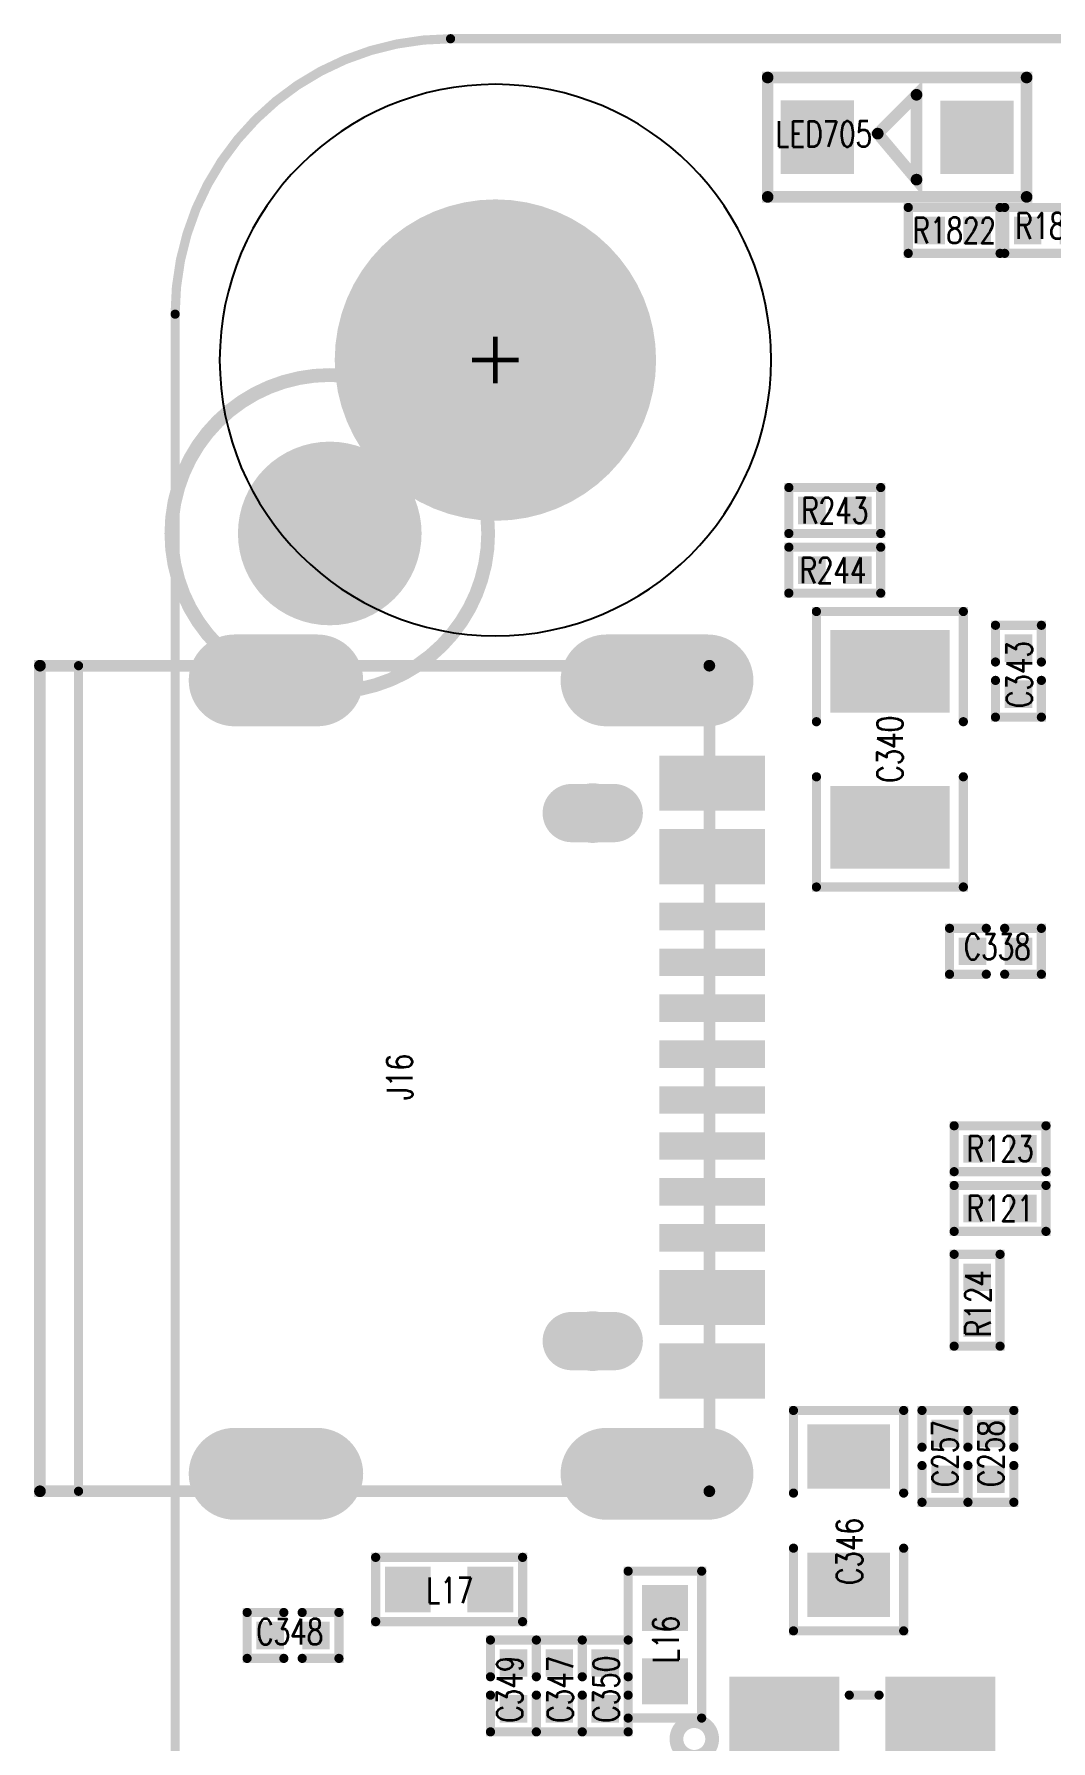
# Model space of a CAD drawing. Extents: x -54.9 to 3.9, y -25.5 to 62.3.
# Drawn here: x -54.02 to -42.95, y 42.95 to 61.54 of the extents above; entities that cross this region are included whole.
import ezdxf
from ezdxf.enums import TextEntityAlignment as Align

# ---------------------------------------------------------------- set-up
doc = ezdxf.new("R2010")
doc.units = 0
doc.linetypes.add('KEEPOUT_00001000$0', pattern=[2, 1, 1])
for name, color, linetype in [('BOARD_OUTLINE_00', 255, 'CONTINUOUS'), ('DRIL_NPLTE_THRU_01', 3, 'CONTINUOUS'), ('DRIL_NPLTE_THRU_02', 176, 'CONTINUOUS'), ('DRIL_NPLTE_THRU_03', 222, 'CONTINUOUS'), ('DRIL_NPLTE_THRU_04', 34, 'CONTINUOUS'), ('DRIL_NPLTE_THRU_05', 171, 'CONTINUOUS'), ('DRIL_NPLTE_THRU_06', 186, 'CONTINUOUS'), ('DRIL_NPLTE_THRU_07', 6, 'CONTINUOUS'), ('DRIL_NPLTE_THRU_08', 2, 'CONTINUOUS'), ('DRIL_PLTE_THRU_01', 3, 'CONTINUOUS'), ('DRIL_PLTE_THRU_02', 176, 'CONTINUOUS'), ('DRIL_PLTE_THRU_03', 222, 'CONTINUOUS'), ('DRIL_PLTE_THRU_04', 34, 'CONTINUOUS'), ('DRIL_PLTE_THRU_05', 171, 'CONTINUOUS'), ('DRIL_PLTE_THRU_06', 186, 'CONTINUOUS'), ('DRIL_PLTE_THRU_07', 6, 'CONTINUOUS'), ('DRIL_PLTE_THRU_08', 2, 'CONTINUOUS'), ('DRIL_SYMBOL', 255, 'CONTINUOUS'), ('KEEPOUT_-1', 255, 'CONTINUOUS'), ('KEEPOUT_01', 4, 'CONTINUOUS'), ('PADS_BOT', 56, 'CONTINUOUS'), ('PADS_INNER', 96, 'CONTINUOUS'), ('PADS_TOP', 96, 'CONTINUOUS'), ('PART_NAME_126', 6, 'CONTINUOUS'), ('PART_TOP_2DLINE_126', 254, 'CONTINUOUS'), ('PART_TOP_COPPER_121', 4, 'CONTINUOUS'), ('PART_TOP_CUTOUT_01', 254, 'CONTINUOUS')]:
    doc.layers.add(name, color=color, linetype=linetype)
doc.styles.add('W0$04', font='simplex', dxfattribs={"width": 0.75})

# ---------------------------------------------------------------- blocks, each defined once
blk = doc.blocks.new('SMOOTH_0$1')
at = {"const_width": 0.05}
blk.add_lwpolyline([(-0.025, 0, 1), (0.025, 0, 1)], format="xyb", close=True, dxfattribs=at)
blk = doc.blocks.new('BOARD_1')
at = {"layer": 'BOARD_OUTLINE_00', "const_width": 0.1}
blk.add_lwpolyline([(2.96515, 77.63739, 0.41421356), (-0.03411, 74.63813), (-0.03411, -4.3651, 0.41421356), (2.96515, -7.36436), (52.96851, -7.36436, 0.41421356), (55.96777, -4.3651), (55.96777, 74.63813, 0.41421356), (52.96851, 77.63739)], format="xyb", close=True, dxfattribs=at)
at = {"layer": 'BOARD_OUTLINE_00'}
for p in [(2.96515, 77.63739), (-0.03411, 74.63813)]:
    blk.add_blockref('SMOOTH_0$1', p, dxfattribs=at)
blk = doc.blocks.new('PART_BODY_TOP_17')
at = {"layer": 'PART_TOP_COPPER_121', "const_width": 1}
blk.add_lwpolyline([(0.5, 0, 1), (-0.5, 0, 1)], format="xyb", close=True, dxfattribs=at)
at = {"layer": 'PART_TOP_CUTOUT_01', "const_width": 0.15}
blk.add_lwpolyline([(1.725, 0, 1), (-1.725, 0, 1)], format="xyb", close=True, dxfattribs=at)
blk = doc.blocks.new('DRIL_HOLE_0')
blk.add_lwpolyline([(0, 0, 1), (0, 0, 1)], format="xyb", close=True)
blk = doc.blocks.new('PAD_1')
blk.add_lwpolyline([(0, 0, 1), (0, 0, 1)], format="xyb", close=True)
blk = doc.blocks.new('PAD_21')
at = {"const_width": 0.5}
blk.add_lwpolyline([(0, -0.25, 1), (0, 0.25, 1)], format="xyb", close=True, dxfattribs=at)
blk = doc.blocks.new('STK_TOP_23')
at = {"layer": 'DRIL_PLTE_THRU_01'}
blk.add_blockref('DRIL_HOLE_0', (0, 0), dxfattribs=at)
at = {"layer": 'DRIL_PLTE_THRU_02'}
blk.add_blockref('DRIL_HOLE_0', (0, 0), dxfattribs=at)
at = {"layer": 'DRIL_PLTE_THRU_03'}
blk.add_blockref('DRIL_HOLE_0', (0, 0), dxfattribs=at)
at = {"layer": 'DRIL_PLTE_THRU_04'}
blk.add_blockref('DRIL_HOLE_0', (0, 0), dxfattribs=at)
at = {"layer": 'DRIL_PLTE_THRU_05'}
blk.add_blockref('DRIL_HOLE_0', (0, 0), dxfattribs=at)
at = {"layer": 'DRIL_PLTE_THRU_06'}
blk.add_blockref('DRIL_HOLE_0', (0, 0), dxfattribs=at)
at = {"layer": 'DRIL_PLTE_THRU_07'}
blk.add_blockref('DRIL_HOLE_0', (0, 0), dxfattribs=at)
at = {"layer": 'DRIL_PLTE_THRU_08'}
blk.add_blockref('DRIL_HOLE_0', (0, 0), dxfattribs=at)
at = {"layer": 'PADS_BOT'}
blk.add_blockref('PAD_1', (0, 0), dxfattribs=at)
at = {"layer": 'PADS_INNER'}
blk.add_blockref('PAD_1', (0, 0), dxfattribs=at)
at = {"layer": 'PADS_TOP'}
blk.add_blockref('PAD_21', (0, 0), dxfattribs=at)
blk = doc.blocks.new('SYM_TOP_23')
for name in ['PART_BODY_TOP_17', 'STK_TOP_23']:
    blk.add_blockref(name, (0, 0))
blk = doc.blocks.new('PART_TOP_290')
blk.add_blockref('SYM_TOP_23', (0, 0))
blk = doc.blocks.new('PART_BODY_TOP_164')
at = {"layer": 'PART_TOP_2DLINE_126', "const_width": 0.1}
for points in [[(-0.1, 0.25), (-0.5, 0.25), (-0.5, -0.25), (-0.1, -0.25)], [(0.1, 0.25), (0.5, 0.25), (0.5, -0.25), (0.1, -0.25)]]:
    blk.add_lwpolyline(points, dxfattribs=at)
at = {"layer": 'PART_TOP_2DLINE_126'}
for p in [(-0.5, 0.25), (-0.1, 0.25), (0.1, 0.25), (0.5, 0.25), (-0.5, -0.25), (-0.1, -0.25), (0.1, -0.25), (0.5, -0.25)]:
    blk.add_blockref('SMOOTH_0$1', p, dxfattribs=at)
blk = doc.blocks.new('PAD_13')
at = {"const_width": 0.3}
blk.add_lwpolyline([(-0.15, 0), (0.15, 0)], dxfattribs=at)
blk = doc.blocks.new('STK_TOP_408')
at = {"layer": 'DRIL_NPLTE_THRU_01'}
blk.add_blockref('DRIL_HOLE_0', (0, 0), dxfattribs=at)
at = {"layer": 'DRIL_NPLTE_THRU_02'}
blk.add_blockref('DRIL_HOLE_0', (0, 0), dxfattribs=at)
at = {"layer": 'DRIL_NPLTE_THRU_03'}
blk.add_blockref('DRIL_HOLE_0', (0, 0), dxfattribs=at)
at = {"layer": 'DRIL_NPLTE_THRU_04'}
blk.add_blockref('DRIL_HOLE_0', (0, 0), dxfattribs=at)
at = {"layer": 'DRIL_NPLTE_THRU_05'}
blk.add_blockref('DRIL_HOLE_0', (0, 0), dxfattribs=at)
at = {"layer": 'DRIL_NPLTE_THRU_06'}
blk.add_blockref('DRIL_HOLE_0', (0, 0), dxfattribs=at)
at = {"layer": 'DRIL_NPLTE_THRU_07'}
blk.add_blockref('DRIL_HOLE_0', (0, 0), dxfattribs=at)
at = {"layer": 'DRIL_NPLTE_THRU_08'}
blk.add_blockref('DRIL_HOLE_0', (0, 0), dxfattribs=at)
at = {"layer": 'PADS_BOT'}
blk.add_blockref('PAD_1', (0, 0), dxfattribs=at)
at = {"layer": 'PADS_INNER'}
blk.add_blockref('PAD_1', (0, 0), dxfattribs=at)
at = {"layer": 'PADS_TOP'}
blk.add_blockref('PAD_13', (0, 0), dxfattribs=at)
blk = doc.blocks.new('SYM_TOP_9')
for name, p in [('PART_BODY_TOP_164', (0, 0)), ('STK_TOP_408', (-0.25, 0)), ('STK_TOP_408', (0.25, 0))]:
    blk.add_blockref(name, p)
blk = doc.blocks.new('PART_TOP_345')
blk.add_blockref('SYM_TOP_9', (0, 0))
at = {"layer": 'PART_NAME_126', "style": 'W0$04', "width": 0.75}
blk.add_text('C257', height=0.28, rotation=180, dxfattribs=at).set_placement((-0.03, 0), align=Align.MIDDLE_CENTER)
blk = doc.blocks.new('PART_TOP_346')
blk.add_blockref('SYM_TOP_9', (0, 0))
at = {"layer": 'PART_NAME_126', "style": 'W0$04', "width": 0.75}
blk.add_text('C258', height=0.28, rotation=180, dxfattribs=at).set_placement((-0.03, 0), align=Align.MIDDLE_CENTER)
blk = doc.blocks.new('PART_TOP_352')
blk.add_blockref('SYM_TOP_9', (0, 0))
at = {"layer": 'PART_NAME_126', "style": 'W0$04', "width": 0.75}
blk.add_text('C338', height=0.28, dxfattribs=at).set_placement((0.02, 0.05), align=Align.MIDDLE_CENTER)
blk = doc.blocks.new('PART_BODY_TOP_169')
at = {"layer": 'PART_TOP_2DLINE_126', "const_width": 0.1}
for points in [[(-0.3, 0.8), (-1.5, 0.8), (-1.5, -0.8), (-0.3, -0.8)], [(0.3, 0.8), (1.5, 0.8), (1.5, -0.8), (0.3, -0.8)]]:
    blk.add_lwpolyline(points, dxfattribs=at)
at = {"layer": 'PART_TOP_2DLINE_126'}
for p in [(-1.5, 0.8), (-0.3, 0.8), (0.3, 0.8), (1.5, 0.8), (-1.5, -0.8), (-0.3, -0.8), (0.3, -0.8), (1.5, -0.8)]:
    blk.add_blockref('SMOOTH_0$1', p, dxfattribs=at)
blk = doc.blocks.new('PAD_24')
at = {"const_width": 0.9}
blk.add_lwpolyline([(-0.65, 0), (0.65, 0)], dxfattribs=at)
blk = doc.blocks.new('STK_TOP_425')
at = {"layer": 'DRIL_PLTE_THRU_01'}
blk.add_blockref('DRIL_HOLE_0', (0, 0), dxfattribs=at)
at = {"layer": 'DRIL_PLTE_THRU_02'}
blk.add_blockref('DRIL_HOLE_0', (0, 0), dxfattribs=at)
at = {"layer": 'DRIL_PLTE_THRU_03'}
blk.add_blockref('DRIL_HOLE_0', (0, 0), dxfattribs=at)
at = {"layer": 'DRIL_PLTE_THRU_04'}
blk.add_blockref('DRIL_HOLE_0', (0, 0), dxfattribs=at)
at = {"layer": 'DRIL_PLTE_THRU_05'}
blk.add_blockref('DRIL_HOLE_0', (0, 0), dxfattribs=at)
at = {"layer": 'DRIL_PLTE_THRU_06'}
blk.add_blockref('DRIL_HOLE_0', (0, 0), dxfattribs=at)
at = {"layer": 'DRIL_PLTE_THRU_07'}
blk.add_blockref('DRIL_HOLE_0', (0, 0), dxfattribs=at)
at = {"layer": 'DRIL_PLTE_THRU_08'}
blk.add_blockref('DRIL_HOLE_0', (0, 0), dxfattribs=at)
at = {"layer": 'PADS_BOT'}
blk.add_blockref('PAD_1', (0, 0), dxfattribs=at)
at = {"layer": 'PADS_INNER'}
blk.add_blockref('PAD_1', (0, 0), dxfattribs=at)
at = {"layer": 'PADS_TOP', "rotation": 90}
blk.add_blockref('PAD_24', (0, 0), dxfattribs=at)
blk = doc.blocks.new('SYM_TOP_35')
for name, p in [('STK_TOP_425', (-0.85, 0)), ('STK_TOP_425', (0.85, 0)), ('PART_BODY_TOP_169', (0, 0))]:
    blk.add_blockref(name, p)
blk = doc.blocks.new('PART_TOP_370')
blk.add_blockref('SYM_TOP_35', (0, 0))
at = {"layer": 'PART_NAME_126', "style": 'W0$04', "width": 0.75}
blk.add_text('C340', height=0.28, dxfattribs=at).set_placement((0, 0), align=Align.MIDDLE_CENTER)
blk = doc.blocks.new('PART_BODY_TOP_22')
at = {"layer": 'KEEPOUT_-1', "linetype": 'KEEPOUT_00001000$0'}
blk.add_lwpolyline([(-3.003, 0, 1), (3.003, 0, 1)], format="xyb", close=True, dxfattribs=at)
at = {"layer": 'KEEPOUT_01', "linetype": 'KEEPOUT_00001000$0'}
blk.add_lwpolyline([(-3.003, 0, 1), (3.003, 0, 1)], format="xyb", close=True, dxfattribs=at)
blk = doc.blocks.new('DRIL_SYMBOL_3$5')
at = {"layer": 'DRIL_SYMBOL', "const_width": 0.0508}
for points in [[(0, -0.254), (0, 0.254)], [(-0.254, 0), (0.254, 0)]]:
    blk.add_lwpolyline(points, dxfattribs=at)
blk = doc.blocks.new('DRIL_HOLE_3$5')
at = {"const_width": 1.75}
blk.add_lwpolyline([(-0.875, 0, 1), (0.875, 0, 1)], format="xyb", close=True, dxfattribs=at)
blk.add_blockref('DRIL_SYMBOL_3$5', (0, 0))
blk = doc.blocks.new('PAD_0')
at = {"const_width": 1.75}
blk.add_lwpolyline([(0, -0.875, 1), (0, 0.875, 1)], format="xyb", close=True, dxfattribs=at)
blk = doc.blocks.new('STK_TOP_50')
at = {"layer": 'DRIL_NPLTE_THRU_01'}
blk.add_blockref('DRIL_HOLE_3$5', (0, 0), dxfattribs=at)
at = {"layer": 'DRIL_NPLTE_THRU_02'}
blk.add_blockref('DRIL_HOLE_3$5', (0, 0), dxfattribs=at)
at = {"layer": 'DRIL_NPLTE_THRU_03'}
blk.add_blockref('DRIL_HOLE_3$5', (0, 0), dxfattribs=at)
at = {"layer": 'DRIL_NPLTE_THRU_04'}
blk.add_blockref('DRIL_HOLE_3$5', (0, 0), dxfattribs=at)
at = {"layer": 'DRIL_NPLTE_THRU_05'}
blk.add_blockref('DRIL_HOLE_3$5', (0, 0), dxfattribs=at)
at = {"layer": 'DRIL_NPLTE_THRU_06'}
blk.add_blockref('DRIL_HOLE_3$5', (0, 0), dxfattribs=at)
at = {"layer": 'DRIL_NPLTE_THRU_07'}
blk.add_blockref('DRIL_HOLE_3$5', (0, 0), dxfattribs=at)
at = {"layer": 'DRIL_NPLTE_THRU_08'}
blk.add_blockref('DRIL_HOLE_3$5', (0, 0), dxfattribs=at)
at = {"layer": 'PADS_BOT'}
blk.add_blockref('PAD_0', (0, 0), dxfattribs=at)
at = {"layer": 'PADS_INNER'}
blk.add_blockref('PAD_0', (0, 0), dxfattribs=at)
at = {"layer": 'PADS_TOP'}
blk.add_blockref('PAD_0', (0, 0), dxfattribs=at)
blk = doc.blocks.new('SYM_TOP_42')
for name in ['PART_BODY_TOP_22', 'STK_TOP_50']:
    blk.add_blockref(name, (0, 0))
blk = doc.blocks.new('PART_TOP_418')
blk.add_blockref('SYM_TOP_42', (0, 0))
blk = doc.blocks.new('SMOOTH_0$127')
at = {"const_width": 0.0635}
blk.add_lwpolyline([(-0.03175, 0, 1), (0.03175, 0, 1)], format="xyb", close=True, dxfattribs=at)
blk = doc.blocks.new('PART_BODY_TOP_167')
at = {"layer": 'PART_TOP_2DLINE_126', "const_width": 0.127}
for points in [[(1.41, -0.65), (1.41, 0.65), (-1.41, 0.65), (-1.41, -0.65)], [(-0.211, -0.462), (-0.211, 0.462), (0.211, -0.039)]]:
    blk.add_lwpolyline(points, close=True, dxfattribs=at)
at = {"layer": 'PART_TOP_2DLINE_126'}
for p in [(-1.41, 0.65), (1.41, 0.65), (-0.211, 0.462), (0.211, -0.039), (-0.211, -0.462), (-1.41, -0.65), (1.41, -0.65)]:
    blk.add_blockref('SMOOTH_0$127', p, dxfattribs=at)
blk = doc.blocks.new('PAD_14')
at = {"const_width": 0.8}
blk.add_lwpolyline([(-0.4, 0), (0.4, 0)], dxfattribs=at)
blk = doc.blocks.new('STK_TOP_418')
at = {"layer": 'DRIL_PLTE_THRU_01'}
blk.add_blockref('DRIL_HOLE_0', (0, 0), dxfattribs=at)
at = {"layer": 'DRIL_PLTE_THRU_02'}
blk.add_blockref('DRIL_HOLE_0', (0, 0), dxfattribs=at)
at = {"layer": 'DRIL_PLTE_THRU_03'}
blk.add_blockref('DRIL_HOLE_0', (0, 0), dxfattribs=at)
at = {"layer": 'DRIL_PLTE_THRU_04'}
blk.add_blockref('DRIL_HOLE_0', (0, 0), dxfattribs=at)
at = {"layer": 'DRIL_PLTE_THRU_05'}
blk.add_blockref('DRIL_HOLE_0', (0, 0), dxfattribs=at)
at = {"layer": 'DRIL_PLTE_THRU_06'}
blk.add_blockref('DRIL_HOLE_0', (0, 0), dxfattribs=at)
at = {"layer": 'DRIL_PLTE_THRU_07'}
blk.add_blockref('DRIL_HOLE_0', (0, 0), dxfattribs=at)
at = {"layer": 'DRIL_PLTE_THRU_08'}
blk.add_blockref('DRIL_HOLE_0', (0, 0), dxfattribs=at)
at = {"layer": 'PADS_BOT'}
blk.add_blockref('PAD_1', (0, 0), dxfattribs=at)
at = {"layer": 'PADS_INNER'}
blk.add_blockref('PAD_1', (0, 0), dxfattribs=at)
at = {"layer": 'PADS_TOP'}
blk.add_blockref('PAD_14', (0, 0), dxfattribs=at)
blk = doc.blocks.new('SYM_TOP_11')
for name, p in [('PART_BODY_TOP_167', (0, 0)), ('STK_TOP_418', (-0.869, 0.001)), ('STK_TOP_418', (0.869, -0.001))]:
    blk.add_blockref(name, p)
blk = doc.blocks.new('PART_TOP_431')
blk.add_blockref('SYM_TOP_11', (0, 0))
at = {"layer": 'PART_NAME_126', "style": 'W0$04', "width": 0.75}
blk.add_text('LED705', height=0.28, rotation=180, dxfattribs=at).set_placement((0.799, -0.035), align=Align.MIDDLE_CENTER)
blk = doc.blocks.new('PAD_36')
at = {"const_width": 1.2}
blk.add_lwpolyline([(-1.4, 0), (1.4, 0)], dxfattribs=at)
blk = doc.blocks.new('STK_TOP_413')
at = {"layer": 'DRIL_PLTE_THRU_01'}
blk.add_blockref('DRIL_HOLE_0', (0, 0), dxfattribs=at)
at = {"layer": 'DRIL_PLTE_THRU_02'}
blk.add_blockref('DRIL_HOLE_0', (0, 0), dxfattribs=at)
at = {"layer": 'DRIL_PLTE_THRU_03'}
blk.add_blockref('DRIL_HOLE_0', (0, 0), dxfattribs=at)
at = {"layer": 'DRIL_PLTE_THRU_04'}
blk.add_blockref('DRIL_HOLE_0', (0, 0), dxfattribs=at)
at = {"layer": 'DRIL_PLTE_THRU_05'}
blk.add_blockref('DRIL_HOLE_0', (0, 0), dxfattribs=at)
at = {"layer": 'DRIL_PLTE_THRU_06'}
blk.add_blockref('DRIL_HOLE_0', (0, 0), dxfattribs=at)
at = {"layer": 'DRIL_PLTE_THRU_07'}
blk.add_blockref('DRIL_HOLE_0', (0, 0), dxfattribs=at)
at = {"layer": 'DRIL_PLTE_THRU_08'}
blk.add_blockref('DRIL_HOLE_0', (0, 0), dxfattribs=at)
at = {"layer": 'PADS_BOT'}
blk.add_blockref('PAD_1', (0, 0), dxfattribs=at)
at = {"layer": 'PADS_INNER'}
blk.add_blockref('PAD_1', (0, 0), dxfattribs=at)
at = {"layer": 'PADS_TOP', "rotation": 90}
blk.add_blockref('PAD_36', (0, 0), dxfattribs=at)
blk = doc.blocks.new('SYM_TOP_48')
blk.add_blockref('STK_TOP_413', (10.35, 3.025))
blk = doc.blocks.new('PART_TOP_432')
blk.add_blockref('SYM_TOP_48', (0, 0))
blk = doc.blocks.new('PART_BODY_TOP_166')
at = {"layer": 'PART_TOP_2DLINE_126', "const_width": 0.1}
blk.add_lwpolyline([(-0.5, 0.25), (0.5, 0.25), (0.5, -0.25), (-0.5, -0.25)], close=True, dxfattribs=at)
at = {"layer": 'PART_TOP_2DLINE_126'}
for p in [(-0.5, 0.25), (0.5, 0.25), (-0.5, -0.25), (0.5, -0.25)]:
    blk.add_blockref('SMOOTH_0$1', p, dxfattribs=at)
blk = doc.blocks.new('SYM_TOP_5')
for name, p in [('PART_BODY_TOP_166', (0, 0)), ('STK_TOP_408', (-0.25, 0)), ('STK_TOP_408', (0.25, 0))]:
    blk.add_blockref(name, p)
blk = doc.blocks.new('PART_TOP_451')
blk.add_blockref('SYM_TOP_5', (0, 0))
at = {"layer": 'PART_NAME_126', "style": 'W0$04', "width": 0.75}
blk.add_text('R1823', height=0.28, dxfattribs=at).set_placement((0.07, 0.05), align=Align.MIDDLE_CENTER)
blk = doc.blocks.new('PART_TOP_452')
blk.add_blockref('SYM_TOP_5', (0, 0))
at = {"layer": 'PART_NAME_126', "style": 'W0$04', "width": 0.75}
blk.add_text('R1822', height=0.28, dxfattribs=at).set_placement((0, 0), align=Align.MIDDLE_CENTER)
blk = doc.blocks.new('PART_TOP_577')
blk.add_blockref('SYM_TOP_5', (0, 0))
at = {"layer": 'PART_NAME_126', "style": 'W0$04', "width": 0.75}
blk.add_text('R243', height=0.28, rotation=180, dxfattribs=at).set_placement((0, 0), align=Align.MIDDLE_CENTER)
blk = doc.blocks.new('PART_TOP_590')
blk.add_blockref('SYM_TOP_5', (0, 0))
at = {"layer": 'PART_NAME_126', "style": 'W0$04', "width": 0.75}
blk.add_text('R123', height=0.28, dxfattribs=at).set_placement((0, 0), align=Align.MIDDLE_CENTER)
blk = doc.blocks.new('PART_TOP_592')
blk.add_blockref('SYM_TOP_5', (0, 0))
at = {"layer": 'PART_NAME_126', "style": 'W0$04', "width": 0.75}
blk.add_text('R121', height=0.28, dxfattribs=at).set_placement((0, 0), align=Align.MIDDLE_CENTER)
blk = doc.blocks.new('PART_TOP_606')
blk.add_blockref('SYM_TOP_5', (0, 0))
at = {"layer": 'PART_NAME_126', "style": 'W0$04', "width": 0.75}
blk.add_text('R244', height=0.28, rotation=180, dxfattribs=at).set_placement((0.02, 0), align=Align.MIDDLE_CENTER)
blk = doc.blocks.new('SMOOTH_0$10008')
at = {"const_width": 0.05004}
blk.add_lwpolyline([(-0.02502, 0, 1), (0.02502, 0, 1)], format="xyb", close=True, dxfattribs=at)
blk = doc.blocks.new('PART_BODY_TOP_25')
at = {"layer": 'PART_TOP_2DLINE_126'}
for points, const_width in [([(-8.8, 4.72), (0.19, 4.72), (0.19, -2.57), (-8.8, -2.57)], 0.127), ([(-8.8, 4.71), (0.19, 4.71), (0.19, -2.15), (-8.8, -2.15)], 0.1)]:
    blk.add_lwpolyline(points, close=True, dxfattribs=dict(at, const_width=const_width))
for name, p in [('SMOOTH_0$127', (-8.8, 4.72)), ('SMOOTH_0$10008', (-8.8, 4.71)), ('SMOOTH_0$127', (0.19, 4.72)), ('SMOOTH_0$10008', (0.19, 4.71)), ('SMOOTH_0$10008', (-8.8, -2.15)), ('SMOOTH_0$10008', (0.19, -2.15)), ('SMOOTH_0$127', (-8.8, -2.57)), ('SMOOTH_0$127', (0.19, -2.57))]:
    blk.add_blockref(name, p, dxfattribs=at)
blk = doc.blocks.new('DRIL_SLOT_0002300059000000900')
at = {"const_width": 0.2921}
blk.add_lwpolyline([(0.14605, -0.4572), (0.14605, 0.4572, 1), (-0.14605, 0.4572), (-0.14605, -0.4572, 1)], format="xyb", close=True, dxfattribs=at)
blk = doc.blocks.new('PAD_55')
at = {"const_width": 0.5}
blk.add_lwpolyline([(-0.25, -0.25), (0.25, -0.25, 1), (0.25, 0.25), (-0.25, 0.25, 1)], format="xyb", close=True, dxfattribs=at)
blk = doc.blocks.new('PAD_56')
at = {"const_width": 0.5}
blk.add_lwpolyline([(-0.45, -0.25), (0.45, -0.25, 1), (0.45, 0.25), (-0.45, 0.25, 1)], format="xyb", close=True, dxfattribs=at)
blk = doc.blocks.new('PAD_57')
at = {"const_width": 0.5}
blk.add_lwpolyline([(-0.4, -0.25), (0.4, -0.25, 1), (0.4, 0.25), (-0.4, 0.25, 1)], format="xyb", close=True, dxfattribs=at)
blk = doc.blocks.new('STK_TOP_90')
at = {"layer": 'DRIL_PLTE_THRU_01'}
blk.add_blockref('DRIL_SLOT_0002300059000000900', (0, 0), dxfattribs=at)
at = {"layer": 'DRIL_PLTE_THRU_02'}
blk.add_blockref('DRIL_SLOT_0002300059000000900', (0, 0), dxfattribs=at)
at = {"layer": 'DRIL_PLTE_THRU_03'}
blk.add_blockref('DRIL_SLOT_0002300059000000900', (0, 0), dxfattribs=at)
at = {"layer": 'DRIL_PLTE_THRU_04'}
blk.add_blockref('DRIL_SLOT_0002300059000000900', (0, 0), dxfattribs=at)
at = {"layer": 'DRIL_PLTE_THRU_05'}
blk.add_blockref('DRIL_SLOT_0002300059000000900', (0, 0), dxfattribs=at)
at = {"layer": 'DRIL_PLTE_THRU_06'}
blk.add_blockref('DRIL_SLOT_0002300059000000900', (0, 0), dxfattribs=at)
at = {"layer": 'DRIL_PLTE_THRU_07'}
blk.add_blockref('DRIL_SLOT_0002300059000000900', (0, 0), dxfattribs=at)
at = {"layer": 'DRIL_PLTE_THRU_08'}
blk.add_blockref('DRIL_SLOT_0002300059000000900', (0, 0), dxfattribs=at)
at = {"layer": 'PADS_BOT', "rotation": 90}
blk.add_blockref('PAD_56', (0, 0), dxfattribs=at)
at = {"layer": 'PADS_INNER', "rotation": 90}
blk.add_blockref('PAD_55', (0, 0), dxfattribs=at)
at = {"layer": 'PADS_TOP', "rotation": 90}
blk.add_blockref('PAD_57', (0, 0), dxfattribs=at)
blk = doc.blocks.new('PAD_58')
at = {"const_width": 0.5}
blk.add_lwpolyline([(-0.55, -0.25), (0.55, -0.25, 1), (0.55, 0.25), (-0.55, 0.25, 1)], format="xyb", close=True, dxfattribs=at)
blk = doc.blocks.new('STK_TOP_91')
at = {"layer": 'DRIL_PLTE_THRU_01'}
blk.add_blockref('DRIL_SLOT_0002300059000000900', (0, 0), dxfattribs=at)
at = {"layer": 'DRIL_PLTE_THRU_02'}
blk.add_blockref('DRIL_SLOT_0002300059000000900', (0, 0), dxfattribs=at)
at = {"layer": 'DRIL_PLTE_THRU_03'}
blk.add_blockref('DRIL_SLOT_0002300059000000900', (0, 0), dxfattribs=at)
at = {"layer": 'DRIL_PLTE_THRU_04'}
blk.add_blockref('DRIL_SLOT_0002300059000000900', (0, 0), dxfattribs=at)
at = {"layer": 'DRIL_PLTE_THRU_05'}
blk.add_blockref('DRIL_SLOT_0002300059000000900', (0, 0), dxfattribs=at)
at = {"layer": 'DRIL_PLTE_THRU_06'}
blk.add_blockref('DRIL_SLOT_0002300059000000900', (0, 0), dxfattribs=at)
at = {"layer": 'DRIL_PLTE_THRU_07'}
blk.add_blockref('DRIL_SLOT_0002300059000000900', (0, 0), dxfattribs=at)
at = {"layer": 'DRIL_PLTE_THRU_08'}
blk.add_blockref('DRIL_SLOT_0002300059000000900', (0, 0), dxfattribs=at)
at = {"layer": 'PADS_BOT', "rotation": 90}
blk.add_blockref('PAD_58', (0, 0), dxfattribs=at)
at = {"layer": 'PADS_INNER', "rotation": 90}
blk.add_blockref('PAD_57', (0, 0), dxfattribs=at)
at = {"layer": 'PADS_TOP', "rotation": 90}
blk.add_blockref('PAD_56', (0, 0), dxfattribs=at)
blk = doc.blocks.new('DRIL_SLOT_0002500043000000900')
at = {"const_width": 0.3175}
blk.add_lwpolyline([(0.15875, -0.2286), (0.15875, 0.2286, 1), (-0.15875, 0.2286), (-0.15875, -0.2286, 1)], format="xyb", close=True, dxfattribs=at)
blk = doc.blocks.new('PAD_59')
at = {"const_width": 0.325}
blk.add_lwpolyline([(0, -0.1625, 1), (0, 0.1625, 1)], format="xyb", close=True, dxfattribs=at)
blk = doc.blocks.new('PAD_60')
at = {"const_width": 0.325}
blk.add_lwpolyline([(0, -0.1625), (0, -0.1625, 1), (0, 0.1625), (0, 0.1625, 1)], format="xyb", close=True, dxfattribs=at)
blk = doc.blocks.new('STK_TOP_92')
at = {"layer": 'DRIL_PLTE_THRU_01'}
blk.add_blockref('DRIL_SLOT_0002500043000000900', (0, 0), dxfattribs=at)
at = {"layer": 'DRIL_PLTE_THRU_02'}
blk.add_blockref('DRIL_SLOT_0002500043000000900', (0, 0), dxfattribs=at)
at = {"layer": 'DRIL_PLTE_THRU_03'}
blk.add_blockref('DRIL_SLOT_0002500043000000900', (0, 0), dxfattribs=at)
at = {"layer": 'DRIL_PLTE_THRU_04'}
blk.add_blockref('DRIL_SLOT_0002500043000000900', (0, 0), dxfattribs=at)
at = {"layer": 'DRIL_PLTE_THRU_05'}
blk.add_blockref('DRIL_SLOT_0002500043000000900', (0, 0), dxfattribs=at)
at = {"layer": 'DRIL_PLTE_THRU_06'}
blk.add_blockref('DRIL_SLOT_0002500043000000900', (0, 0), dxfattribs=at)
at = {"layer": 'DRIL_PLTE_THRU_07'}
blk.add_blockref('DRIL_SLOT_0002500043000000900', (0, 0), dxfattribs=at)
at = {"layer": 'DRIL_PLTE_THRU_08'}
blk.add_blockref('DRIL_SLOT_0002500043000000900', (0, 0), dxfattribs=at)
at = {"layer": 'PADS_BOT'}
blk.add_blockref('PAD_59', (0, 0), dxfattribs=at)
at = {"layer": 'PADS_INNER'}
blk.add_blockref('PAD_59', (0, 0), dxfattribs=at)
at = {"layer": 'PADS_TOP'}
blk.add_blockref('PAD_60', (0, 0), dxfattribs=at)
blk = doc.blocks.new('PAD_61')
at = {"const_width": 0.6}
blk.add_lwpolyline([(-0.575, 0), (0.575, 0)], dxfattribs=at)
blk = doc.blocks.new('STK_TOP_93')
at = {"layer": 'DRIL_PLTE_THRU_01'}
blk.add_blockref('DRIL_HOLE_0', (0, 0), dxfattribs=at)
at = {"layer": 'DRIL_PLTE_THRU_02'}
blk.add_blockref('DRIL_HOLE_0', (0, 0), dxfattribs=at)
at = {"layer": 'DRIL_PLTE_THRU_03'}
blk.add_blockref('DRIL_HOLE_0', (0, 0), dxfattribs=at)
at = {"layer": 'DRIL_PLTE_THRU_04'}
blk.add_blockref('DRIL_HOLE_0', (0, 0), dxfattribs=at)
at = {"layer": 'DRIL_PLTE_THRU_05'}
blk.add_blockref('DRIL_HOLE_0', (0, 0), dxfattribs=at)
at = {"layer": 'DRIL_PLTE_THRU_06'}
blk.add_blockref('DRIL_HOLE_0', (0, 0), dxfattribs=at)
at = {"layer": 'DRIL_PLTE_THRU_07'}
blk.add_blockref('DRIL_HOLE_0', (0, 0), dxfattribs=at)
at = {"layer": 'DRIL_PLTE_THRU_08'}
blk.add_blockref('DRIL_HOLE_0', (0, 0), dxfattribs=at)
at = {"layer": 'PADS_BOT'}
blk.add_blockref('PAD_1', (0, 0), dxfattribs=at)
at = {"layer": 'PADS_INNER'}
blk.add_blockref('PAD_1', (0, 0), dxfattribs=at)
at = {"layer": 'PADS_TOP', "rotation": 90}
blk.add_blockref('PAD_61', (0, 0), dxfattribs=at)
blk = doc.blocks.new('PAD_62')
at = {"const_width": 0.3}
blk.add_lwpolyline([(-0.575, 0), (0.575, 0)], dxfattribs=at)
blk = doc.blocks.new('STK_TOP_94')
at = {"layer": 'DRIL_PLTE_THRU_01'}
blk.add_blockref('DRIL_HOLE_0', (0, 0), dxfattribs=at)
at = {"layer": 'DRIL_PLTE_THRU_02'}
blk.add_blockref('DRIL_HOLE_0', (0, 0), dxfattribs=at)
at = {"layer": 'DRIL_PLTE_THRU_03'}
blk.add_blockref('DRIL_HOLE_0', (0, 0), dxfattribs=at)
at = {"layer": 'DRIL_PLTE_THRU_04'}
blk.add_blockref('DRIL_HOLE_0', (0, 0), dxfattribs=at)
at = {"layer": 'DRIL_PLTE_THRU_05'}
blk.add_blockref('DRIL_HOLE_0', (0, 0), dxfattribs=at)
at = {"layer": 'DRIL_PLTE_THRU_06'}
blk.add_blockref('DRIL_HOLE_0', (0, 0), dxfattribs=at)
at = {"layer": 'DRIL_PLTE_THRU_07'}
blk.add_blockref('DRIL_HOLE_0', (0, 0), dxfattribs=at)
at = {"layer": 'DRIL_PLTE_THRU_08'}
blk.add_blockref('DRIL_HOLE_0', (0, 0), dxfattribs=at)
at = {"layer": 'PADS_BOT'}
blk.add_blockref('PAD_1', (0, 0), dxfattribs=at)
at = {"layer": 'PADS_INNER'}
blk.add_blockref('PAD_1', (0, 0), dxfattribs=at)
at = {"layer": 'PADS_TOP', "rotation": 90}
blk.add_blockref('PAD_62', (0, 0), dxfattribs=at)
blk = doc.blocks.new('SYM_TOP_60')
for name, p in [('STK_TOP_93', (-7.52, 4.75)), ('STK_TOP_93', (-7.52, 4.75)), ('STK_TOP_93', (-6.72, 4.75)), ('STK_TOP_93', (-6.72, 4.75)), ('STK_TOP_93', (-1.92, 4.75)), ('STK_TOP_93', (-1.92, 4.75)), ('STK_TOP_93', (-1.12, 4.75)), ('STK_TOP_93', (-1.12, 4.75)), ('STK_TOP_94', (-6.07, 4.75)), ('STK_TOP_94', (-5.57, 4.75)), ('STK_TOP_94', (-5.07, 4.75)), ('STK_TOP_94', (-4.57, 4.75)), ('STK_TOP_94', (-4.07, 4.75)), ('STK_TOP_94', (-3.57, 4.75)), ('STK_TOP_94', (-3.07, 4.75)), ('STK_TOP_94', (-2.57, 4.75)), ('STK_TOP_91', (-8.64, 4.15)), ('STK_TOP_91', (0, 4.15)), ('PART_BODY_TOP_25', (0, 0)), ('STK_TOP_92', (-7.195, 3.45)), ('STK_TOP_92', (-1.445, 3.45)), ('STK_TOP_90', (-8.64, 0)), ('STK_TOP_90', (0, 0))]:
    blk.add_blockref(name, p)
blk = doc.blocks.new('PART_TOP_649')
blk.add_blockref('SYM_TOP_60', (0, 0))
at = {"layer": 'PART_NAME_126', "style": 'W0$04', "width": 0.75}
blk.add_text('J16', height=0.28, rotation=180, dxfattribs=at).set_placement((-4.32, 1.346), align=Align.MIDDLE_CENTER)
blk = doc.blocks.new('PART_TOP_709')
blk.add_blockref('SYM_TOP_9', (0, 0))
at = {"layer": 'PART_NAME_126', "style": 'W0$04', "width": 0.75}
blk.add_text('C343', height=0.28, rotation=180, dxfattribs=at).set_placement((0.4, 0.15))
blk = doc.blocks.new('PART_TOP_711')
blk.add_blockref('SYM_TOP_5', (0, 0))
at = {"layer": 'PART_NAME_126', "style": 'W0$04', "width": 0.75}
blk.add_text('R124', height=0.28, rotation=180, dxfattribs=at).set_placement((0.4, 0.15))
blk = doc.blocks.new('PART_TOP_758')
blk.add_blockref('SYM_TOP_9', (0, 0))
at = {"layer": 'PART_NAME_126', "style": 'W0$04', "width": 0.75}
blk.add_text('C347', height=0.28, rotation=180, dxfattribs=at).set_placement((0.4, 0.15))
blk = doc.blocks.new('PART_TOP_759')
blk.add_blockref('SYM_TOP_9', (0, 0))
at = {"layer": 'PART_NAME_126', "style": 'W0$04', "width": 0.75}
blk.add_text('C348', height=0.28, rotation=180, dxfattribs=at).set_placement((0.4, 0.1))
blk = doc.blocks.new('PART_TOP_760')
blk.add_blockref('SYM_TOP_9', (0, 0))
at = {"layer": 'PART_NAME_126', "style": 'W0$04', "width": 0.75}
blk.add_text('C349', height=0.28, rotation=180, dxfattribs=at).set_placement((0.4, 0.1))
blk = doc.blocks.new('PART_TOP_761')
blk.add_blockref('SYM_TOP_9', (0, 0))
at = {"layer": 'PART_NAME_126', "style": 'W0$04', "width": 0.75}
blk.add_text('C350', height=0.28, rotation=180, dxfattribs=at).set_placement((0.4, 0.15))
blk = doc.blocks.new('PART_BODY_TOP_163')
at = {"layer": 'PART_TOP_2DLINE_126', "const_width": 0.1}
for points in [[(-0.3, 0.6), (-1.2, 0.6), (-1.2, -0.6), (-0.3, -0.6)], [(0.3, -0.6), (1.2, -0.6), (1.2, 0.6), (0.3, 0.6)]]:
    blk.add_lwpolyline(points, dxfattribs=at)
at = {"layer": 'PART_TOP_2DLINE_126'}
for p in [(-1.2, 0.6), (-0.3, 0.6), (0.3, 0.6), (1.2, 0.6), (-1.2, -0.6), (-0.3, -0.6), (0.3, -0.6), (1.2, -0.6)]:
    blk.add_blockref('SMOOTH_0$1', p, dxfattribs=at)
blk = doc.blocks.new('PAD_15')
at = {"const_width": 0.7}
blk.add_lwpolyline([(-0.45, 0), (0.45, 0)], dxfattribs=at)
blk = doc.blocks.new('STK_TOP_406')
at = {"layer": 'DRIL_PLTE_THRU_01'}
blk.add_blockref('DRIL_HOLE_0', (0, 0), dxfattribs=at)
at = {"layer": 'DRIL_PLTE_THRU_02'}
blk.add_blockref('DRIL_HOLE_0', (0, 0), dxfattribs=at)
at = {"layer": 'DRIL_PLTE_THRU_03'}
blk.add_blockref('DRIL_HOLE_0', (0, 0), dxfattribs=at)
at = {"layer": 'DRIL_PLTE_THRU_04'}
blk.add_blockref('DRIL_HOLE_0', (0, 0), dxfattribs=at)
at = {"layer": 'DRIL_PLTE_THRU_05'}
blk.add_blockref('DRIL_HOLE_0', (0, 0), dxfattribs=at)
at = {"layer": 'DRIL_PLTE_THRU_06'}
blk.add_blockref('DRIL_HOLE_0', (0, 0), dxfattribs=at)
at = {"layer": 'DRIL_PLTE_THRU_07'}
blk.add_blockref('DRIL_HOLE_0', (0, 0), dxfattribs=at)
at = {"layer": 'DRIL_PLTE_THRU_08'}
blk.add_blockref('DRIL_HOLE_0', (0, 0), dxfattribs=at)
at = {"layer": 'PADS_BOT'}
blk.add_blockref('PAD_1', (0, 0), dxfattribs=at)
at = {"layer": 'PADS_INNER'}
blk.add_blockref('PAD_1', (0, 0), dxfattribs=at)
at = {"layer": 'PADS_TOP', "rotation": 90}
blk.add_blockref('PAD_15', (0, 0), dxfattribs=at)
blk = doc.blocks.new('SYM_TOP_12')
for name, p in [('STK_TOP_406', (-0.7, 0)), ('STK_TOP_406', (0.7, 0)), ('PART_BODY_TOP_163', (0, 0))]:
    blk.add_blockref(name, p)
blk = doc.blocks.new('PART_TOP_766')
blk.add_blockref('SYM_TOP_12', (0, 0))
at = {"layer": 'PART_NAME_126', "style": 'W0$04', "width": 0.75}
blk.add_text('C346', height=0.28, rotation=180, dxfattribs=at).set_placement((0.7, 0.15))
blk = doc.blocks.new('SMOOTH_0$1001')
at = {"const_width": 0.05}
blk.add_lwpolyline([(-0.025, 0, 1), (0.025, 0, 1)], format="xyb", close=True, dxfattribs=at)
blk = doc.blocks.new('PART_BODY_TOP_178')
at = {"layer": 'PART_TOP_2DLINE_126', "const_width": 0.1}
for points in [[(-0.266, 1.263), (0.279, 1.263)], [(-1.6, 0.182), (-1.6, -0.142)], [(1.6, 0.171), (1.6, -0.147)], [(-0.266, -1.25), (0.279, -1.25)]]:
    blk.add_lwpolyline(points, dxfattribs=at)
at = {"layer": 'PART_TOP_2DLINE_126', "const_width": 0.15}
blk.add_lwpolyline([(-0.928, -1.83, 1), (-1.317, -1.83, 1)], format="xyb", close=True, dxfattribs=at)
at = {"layer": 'PART_TOP_2DLINE_126'}
for p in [(-0.266, 1.263), (0.279, 1.263), (-1.6, 0.182), (1.6, 0.171), (-1.6, -0.142), (1.6, -0.147), (-0.266, -1.25), (0.279, -1.25)]:
    blk.add_blockref('SMOOTH_0$1001', p, dxfattribs=at)
blk = doc.blocks.new('PAD_20')
at = {"const_width": 1.199896}
blk.add_lwpolyline([(-0.699998, 0), (0.699998, 0)], dxfattribs=at)
blk = doc.blocks.new('STK_TOP_449')
at = {"layer": 'DRIL_PLTE_THRU_01'}
blk.add_blockref('DRIL_HOLE_0', (0, 0), dxfattribs=at)
at = {"layer": 'DRIL_PLTE_THRU_02'}
blk.add_blockref('DRIL_HOLE_0', (0, 0), dxfattribs=at)
at = {"layer": 'DRIL_PLTE_THRU_03'}
blk.add_blockref('DRIL_HOLE_0', (0, 0), dxfattribs=at)
at = {"layer": 'DRIL_PLTE_THRU_04'}
blk.add_blockref('DRIL_HOLE_0', (0, 0), dxfattribs=at)
at = {"layer": 'DRIL_PLTE_THRU_05'}
blk.add_blockref('DRIL_HOLE_0', (0, 0), dxfattribs=at)
at = {"layer": 'DRIL_PLTE_THRU_06'}
blk.add_blockref('DRIL_HOLE_0', (0, 0), dxfattribs=at)
at = {"layer": 'DRIL_PLTE_THRU_07'}
blk.add_blockref('DRIL_HOLE_0', (0, 0), dxfattribs=at)
at = {"layer": 'DRIL_PLTE_THRU_08'}
blk.add_blockref('DRIL_HOLE_0', (0, 0), dxfattribs=at)
at = {"layer": 'PADS_BOT'}
blk.add_blockref('PAD_1', (0, 0), dxfattribs=at)
at = {"layer": 'PADS_INNER'}
blk.add_blockref('PAD_1', (0, 0), dxfattribs=at)
at = {"layer": 'PADS_TOP'}
blk.add_blockref('PAD_20', (0, 0), dxfattribs=at)
blk = doc.blocks.new('SYM_TOP_30')
for name, p in [('STK_TOP_449', (-1.1, 0.85)), ('PART_BODY_TOP_178', (0, 0)), ('STK_TOP_449', (1.1, 0.85)), ('STK_TOP_449', (-1.1, -0.85)), ('STK_TOP_449', (1.1, -0.85))]:
    blk.add_blockref(name, p)
blk = doc.blocks.new('PART_TOP_769')
blk.add_blockref('SYM_TOP_30', (0, 0))
at = {"layer": 'PART_NAME_126', "style": 'W0$04', "width": 0.75}
blk.add_text('Y6', height=0.28, rotation=90, dxfattribs=at).set_placement((-0.25, -0.1))
blk = doc.blocks.new('PART_BODY_TOP_181')
at = {"layer": 'PART_TOP_2DLINE_126', "const_width": 0.1}
blk.add_lwpolyline([(-0.8, -0.35), (-0.8, 0.35), (0.8, 0.35), (0.8, -0.35)], close=True, dxfattribs=at)
at = {"layer": 'PART_TOP_2DLINE_126'}
for p in [(-0.8, 0.35), (0.8, 0.35), (-0.8, -0.35), (0.8, -0.35)]:
    blk.add_blockref('SMOOTH_0$1', p, dxfattribs=at)
blk = doc.blocks.new('PAD_19')
at = {"const_width": 0.5}
blk.add_lwpolyline([(-0.25, 0), (0.25, 0)], dxfattribs=at)
blk = doc.blocks.new('STK_TOP_435')
at = {"layer": 'DRIL_PLTE_THRU_01'}
blk.add_blockref('DRIL_HOLE_0', (0, 0), dxfattribs=at)
at = {"layer": 'DRIL_PLTE_THRU_02'}
blk.add_blockref('DRIL_HOLE_0', (0, 0), dxfattribs=at)
at = {"layer": 'DRIL_PLTE_THRU_03'}
blk.add_blockref('DRIL_HOLE_0', (0, 0), dxfattribs=at)
at = {"layer": 'DRIL_PLTE_THRU_04'}
blk.add_blockref('DRIL_HOLE_0', (0, 0), dxfattribs=at)
at = {"layer": 'DRIL_PLTE_THRU_05'}
blk.add_blockref('DRIL_HOLE_0', (0, 0), dxfattribs=at)
at = {"layer": 'DRIL_PLTE_THRU_06'}
blk.add_blockref('DRIL_HOLE_0', (0, 0), dxfattribs=at)
at = {"layer": 'DRIL_PLTE_THRU_07'}
blk.add_blockref('DRIL_HOLE_0', (0, 0), dxfattribs=at)
at = {"layer": 'DRIL_PLTE_THRU_08'}
blk.add_blockref('DRIL_HOLE_0', (0, 0), dxfattribs=at)
at = {"layer": 'PADS_BOT'}
blk.add_blockref('PAD_1', (0, 0), dxfattribs=at)
at = {"layer": 'PADS_INNER'}
blk.add_blockref('PAD_1', (0, 0), dxfattribs=at)
at = {"layer": 'PADS_TOP'}
blk.add_blockref('PAD_19', (0, 0), dxfattribs=at)
blk = doc.blocks.new('SYM_TOP_14')
for name, p in [('PART_BODY_TOP_181', (0, 0)), ('STK_TOP_435', (-0.45, 0)), ('STK_TOP_435', (0.45, 0))]:
    blk.add_blockref(name, p)
blk = doc.blocks.new('PART_TOP_772')
blk.add_blockref('SYM_TOP_14', (0, 0))
at = {"layer": 'PART_NAME_126', "style": 'W0$04', "width": 0.75}
blk.add_text('L17', height=0.28, dxfattribs=at).set_placement((-0.25, -0.15))
blk = doc.blocks.new('PART_BODY_TOP_176')
at = {"layer": 'PART_TOP_2DLINE_126', "const_width": 0.1}
blk.add_lwpolyline([(-0.8, 0.4), (0.8, 0.4), (0.8, -0.4), (-0.8, -0.4)], close=True, dxfattribs=at)
at = {"layer": 'PART_TOP_2DLINE_126'}
for p in [(-0.8, 0.4), (0.8, 0.4), (-0.8, -0.4), (0.8, -0.4)]:
    blk.add_blockref('SMOOTH_0$1', p, dxfattribs=at)
blk = doc.blocks.new('SYM_TOP_27')
for name, p in [('PART_BODY_TOP_176', (0, 0)), ('STK_TOP_435', (-0.4, 0)), ('STK_TOP_435', (0.4, 0))]:
    blk.add_blockref(name, p)
blk = doc.blocks.new('PART_TOP_795')
blk.add_blockref('SYM_TOP_27', (0, 0))
at = {"layer": 'PART_NAME_126', "style": 'W0$04', "width": 0.75}
blk.add_text('L16', height=0.28, rotation=180, dxfattribs=at).set_placement((0.2, 0.15))

msp = doc.modelspace()

# ---------------------------------------------------------------- block references
for name, p in [('BOARD_1', (-52.45, -16.15)), ('PART_TOP_418', (-48.996, 57.988)), ('PART_TOP_452', (-44, 59.4)), ('PART_TOP_451', (-42.95, 59.4)), ('PART_TOP_290', (-50.8, 56.1)), ('PART_TOP_352', (-43.55, 51.55)), ('PART_TOP_590', (-43.5, 49.4)), ('PART_TOP_592', (-43.5, 48.75)), ('PART_TOP_772', (-49.5, 44.6))]:
    msp.add_blockref(name, p)
for name, p, rotation in [('PART_TOP_431', (-44.621, 60.415), 180), ('PART_TOP_577', (-45.3, 56.35), 180), ('PART_TOP_606', (-45.3, 55.7), 180), ('PART_TOP_432', (-38.091, 44.676), 90), ('PART_TOP_370', (-44.7, 53.75), 90), ('PART_TOP_709', (-43.3, 54.6), 270), ('PART_TOP_649', (-51.386, 45.86), 270), ('PART_TOP_711', (-43.75, 47.75), 270), ('PART_TOP_766', (-45.15, 45.35), 270), ('PART_TOP_345', (-44.1, 46.05), 270), ('PART_TOP_346', (-43.6, 46.05), 270), ('PART_TOP_795', (-47.15, 44), 270), ('PART_TOP_759', (-51.2, 44.1), 180), ('PART_TOP_769', (-45, 41.85), 270), ('PART_TOP_760', (-48.8, 43.55), 270), ('PART_TOP_758', (-48.3, 43.55), 270), ('PART_TOP_761', (-47.8, 43.55), 270)]:
    msp.add_blockref(name, p, dxfattribs=dict(rotation=rotation))

doc.saveas('drawing.dxf')
